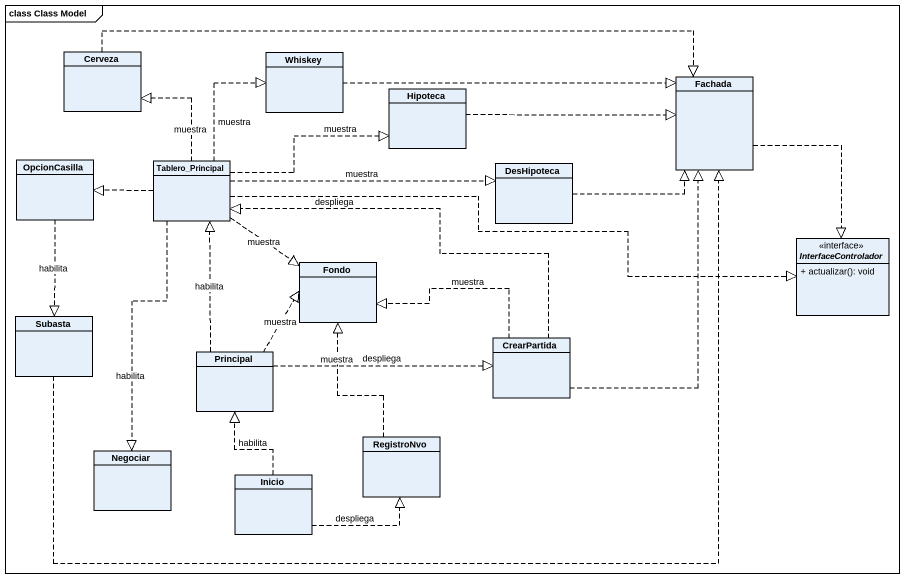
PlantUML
@startuml
mainframe class Class Model
hide circle
hide empty members
skinparam classAttributeIconSize 0
class Cerveza
class Whiskey
class Hipoteca
class Fachada
class OpcionCasilla
class Tablero_Principal
class DesHipoteca
interface InterfaceControlador <<interface>> {
  + actualizar(): void
}
class Fondo
class Subasta
class Principal
class CrearPartida
class RegistroNvo
class Negociar
class Inicio
Cerveza .right.|> Fachada
Whiskey .right.|> Fachada
Hipoteca .right.|> Fachada
Fachada ..|> InterfaceControlador
OpcionCasilla ..|> Subasta : habilita
Tablero_Principal .up.|> Cerveza : muestra
Tablero_Principal .up.|> Whiskey : muestra
Tablero_Principal .right.|> Hipoteca : muestra
Tablero_Principal .left.|> OpcionCasilla
Tablero_Principal .right.|> DesHipoteca : muestra
Tablero_Principal .right.|> InterfaceControlador
Tablero_Principal ..|> Fondo : muestra
Tablero_Principal ..|> Negociar : habilita
DesHipoteca .right.|> Fachada
Subasta .right.|> Fachada
Principal .up.|> Tablero_Principal : habilita
Principal .up.|> Fondo : muestra
Principal .right.|> CrearPartida : despliega
CrearPartida .up.|> Fachada
CrearPartida .left.|> Tablero_Principal : despliega
CrearPartida .left.|> Fondo : muestra
RegistroNvo .up.|> Fondo : muestra
Inicio .up.|> Principal : habilita
Inicio .right.|> RegistroNvo : despliega
@enduml
